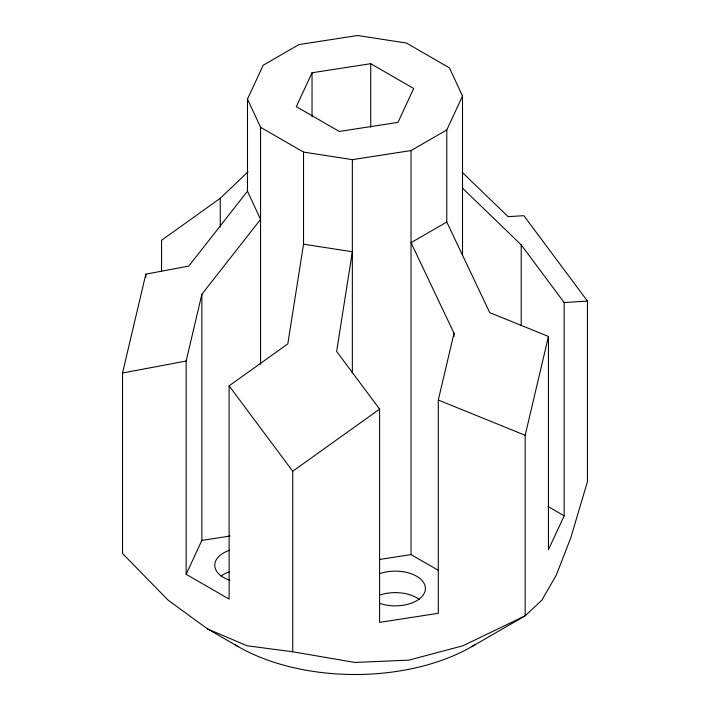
<?xml version="1.0" encoding="UTF-8"?>
<svg xmlns="http://www.w3.org/2000/svg" width="710" height="710" viewBox="0 0 710 710"><rect width="100%" height="100%" fill="white"/><g stroke="black" fill="none" stroke-linecap="round" stroke-linejoin="round"><path stroke-width="1.06" d="M303.534 244.196L352.355 251.748L336.629 351.423L379.601 409.129L379.593 622.377L438.292 613.298L438.292 400.041L454.018 333.265L411.046 242.669L446.785 222.035L446.785 129.93L462.512 96.045L449.43 67.858L406.466 43.053L357.645 35.5L298.954 44.579L263.215 65.213L247.488 99.098L247.488 191.203L260.57 219.39L201.871 294.26L186.144 361.035L186.144 574.292L229.117 599.098L229.108 385.841L287.807 343.871L303.534 244.196L303.534 152.091L260.57 127.285L247.488 99.098M446.785 222.035L489.749 312.631L548.448 336.442L548.448 549.7L564.175 515.806L564.175 302.567L521.202 244.852L462.512 188.15M238.01 646.526L207.631 628.98L168.146 600.181L122.546 553.534L122.546 373.007L145.825 274.158L188.798 266.072L247.488 191.203M471.99 646.526L525.169 615.818L525.169 435.292L548.448 336.442M312.036 72.766L296.31 106.651L339.273 131.457L397.964 122.377L413.69 88.493L370.726 63.687L312.036 72.766L312.036 116.626M186.144 574.292L201.871 540.399L201.871 294.26M161.552 271.211L161.552 240.273L220.251 198.303L248.101 171.74M462.121 172.228L508.129 216.674L523.856 215.68L587.454 301.084L587.454 481.611L570.76 537.896L556.312 575.047L541.854 600.181L525.169 615.818L462.884 645.78L408.942 660.122L355 662.466L292.715 651.78L292.715 471.254L379.601 409.129M303.534 152.091L352.355 159.643L411.046 150.564L446.785 129.93M122.546 373.007L186.144 361.035M201.871 540.399L230.138 536.032M379.53 559.48L411.046 554.599L438.736 570.591M564.175 302.567L587.454 301.084M292.715 651.78L247.115 645.78L207.631 628.98M438.292 400.041L525.169 435.292M547.942 506.434L564.175 515.806M229.108 385.841L292.715 471.254M521.202 244.852L521.202 325.792M462.512 96.045L462.512 255.627M454.018 333.265L454.018 336.593M411.046 150.564L411.046 554.599M370.726 63.687L370.726 127.285M352.355 159.643L352.355 373.424M260.57 127.285L260.57 364.292M220.251 198.303L220.251 227.129M145.825 274.158L145.825 277.477M229.8 580.247A30.077 17.368 0 0 1 229.8 550.17M380.276 573.449A30.077 17.368 0 0 1 425.405 588.492A30.077 17.368 0 0 1 380.276 603.527M474.99 644.742A165.448 95.522 0 0 1 235.01 644.742M380.276 594.936A30.077 17.368 0 0 1 419.184 599.409M220.979 576.129A30.077 17.368 0 0 1 229.8 571.656"/></g></svg>
